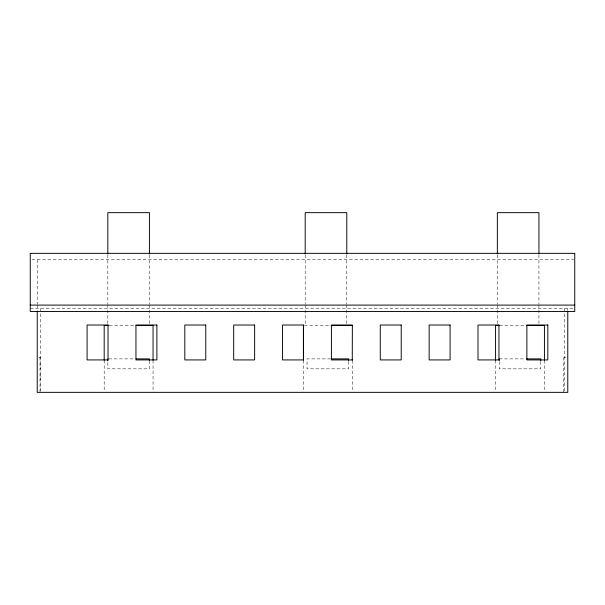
<?xml version="1.0" encoding="UTF-8"?>
<svg xmlns="http://www.w3.org/2000/svg" width="605" height="605" viewBox="0 0 605 605"><rect width="100%" height="100%" fill="white"/><g stroke="black" fill="none" stroke-linecap="round" stroke-linejoin="round"><path stroke-width="0.45" stroke-dasharray="3.02 2.27" d="M31.997 259.719L573.805 259.719M30.25 308.58L574.75 308.58M109.369 325.422L136.428 325.422M304.345 325.422L330.701 325.422M499.601 325.422L525.942 325.422M38.977 357.449L40.724 357.449M564.276 357.449L566.023 357.449M108.779 358.886L134.257 358.886M330.64 358.886L307.045 358.886L307.045 368.831L348.571 368.831L348.571 360.693M499.216 358.886L525.639 358.886M40.021 364.921L40.724 364.921M40.021 368.407L40.724 368.407M40.021 375.977L40.724 375.977M40.021 379.471L40.724 379.471M567.77 308.58L567.77 310.463M564.276 308.58L564.276 392.35M563.58 357.449L563.58 392.35M544.439 360.3L544.439 391.405M540.741 361.601L540.741 368.831L499.216 368.831L499.216 360.693M538.934 254.939L538.934 303.808M538.934 304.754L538.934 323.546M497.348 254.939L497.348 303.808M497.348 304.754L497.348 323.546M495.571 360.3L495.571 391.405M352.269 360.3L352.269 391.405M346.778 254.939L346.778 303.808M346.778 304.754L346.778 323.546M305.192 254.939L305.192 303.808M305.192 304.754L305.192 325.422M303.407 360.3L303.407 392.35M153.057 360.3L153.057 392.35M149.42 254.939L149.42 303.808M149.42 304.754L149.42 323.546M149.359 360.693L149.359 368.831L107.834 368.831L107.834 361.601M107.834 254.939L107.834 303.808M107.834 304.754L107.834 323.546M104.189 360.3L104.189 391.405M40.724 308.58L40.724 391.427M40.021 357.449L40.021 392.35M37.23 259.719L37.23 303.884M37.23 304.822L37.23 310.463"/><path stroke-width="0.91" d="M30.25 305.094L574.75 305.094M108.892 325.422L104.189 325.422L104.189 360.3M136.14 325.422L153.057 325.422L153.057 360.3M331.139 325.422L352.269 325.422M499.329 325.422L495.571 325.422L495.571 360.3M526.584 325.422L544.439 325.422L544.439 360.3M136.148 358.886L149.359 358.886L149.359 360.693M331.585 358.886L348.571 358.886L348.571 360.693M526.584 358.886L540.741 358.886L540.741 360.693M352.36 359.922L331.411 359.922L331.411 325.021L352.36 325.021L352.269 360.3M567.77 311.401L567.77 392.35L37.23 392.35L37.23 311.401M538.934 254.002L538.934 212.65L497.348 212.65L497.348 254.002M499.216 358.886L499.216 360.693M346.778 254.002L346.778 212.65L305.192 212.65L305.192 254.002M303.407 325.422L303.407 360.3M149.42 254.002L149.42 212.65L107.834 212.65L107.834 254.002M107.834 358.886L107.834 360.693M574.75 253.351L30.25 253.351L30.25 311.454L574.75 311.454L574.75 253.351M108.03 325.021L87.09 325.021L87.09 359.922L108.03 359.922L108.03 325.021M156.892 325.021L135.951 325.021L135.951 359.922L156.892 359.922L156.892 325.021M205.76 325.021L184.82 325.021L184.82 359.922L205.76 359.922L205.76 325.021M254.629 325.021L233.681 325.021L233.681 359.922L254.629 359.922L254.629 325.021M303.491 325.021L282.55 325.021L282.55 359.922L303.491 359.922L303.491 325.021M401.221 325.021L380.28 325.021L380.28 359.922L401.221 359.922L401.221 325.021M450.09 325.021L429.142 325.021L429.142 359.922L450.09 359.922L450.09 325.021M498.951 325.021L478.011 325.021L478.011 359.922L498.951 359.922L498.951 325.021M547.82 325.021L526.879 325.021L526.879 359.922L547.82 359.922L547.82 325.021"/></g></svg>
